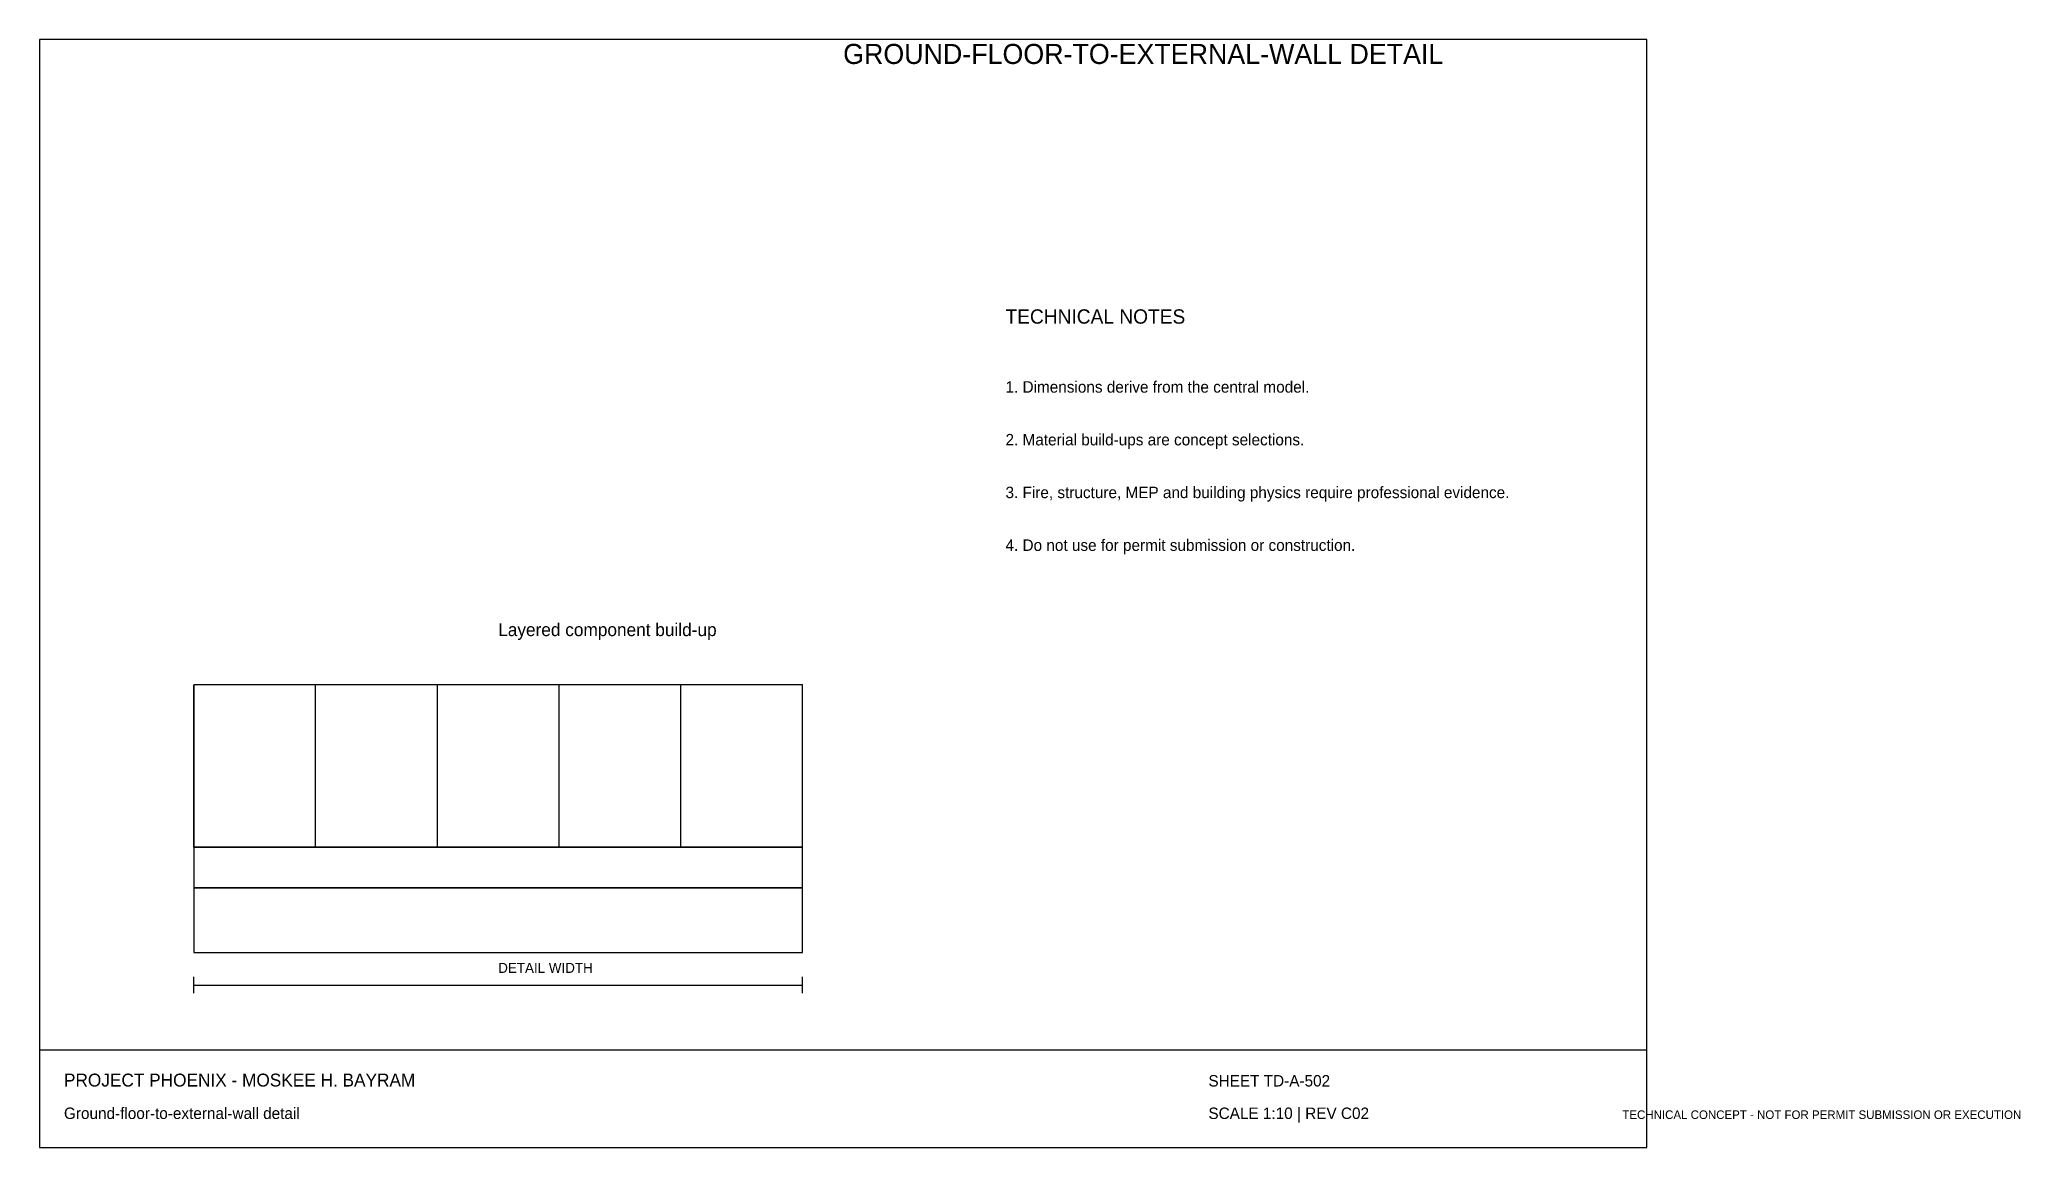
# Model space of a CAD drawing. Extents: x 12 to 500, y 12 to 285.
import ezdxf

# ---------------------------------------------------------------- set-up
doc = ezdxf.new("R2010")
doc.units = 0

msp = doc.modelspace()

# ---------------------------------------------------------------- linework, layer by layer
at = {"layer": 'PHOENIX'}
for p, q in [((408, 285), (12, 285)), ((12, 285), (12, 12)), ((408, 12), (408, 285)), ((200, 126), (50, 126)), ((50, 126), (50, 86)), ((50, 86), (50, 126)), ((80, 86), (80, 126)), ((110, 86), (110, 126)), ((140, 86), (140, 126)), ((170, 86), (170, 126)), ((200, 86), (200, 126)), ((200, 86), (50, 86)), ((50, 86), (50, 76)), ((50, 86), (200, 86)), ((200, 76), (200, 86)), ((200, 76), (50, 76)), ((50, 76), (50, 60)), ((50, 76), (200, 76)), ((200, 60), (200, 76)), ((50, 60), (200, 60)), ((50, 50), (50, 54)), ((200, 50), (200, 54)), ((50, 52), (200, 52)), ((408, 36), (12, 36)), ((12, 36), (12, 12)), ((408, 12), (408, 36)), ((12, 12), (408, 12)), ((12, 12), (408, 12))]:
    msp.add_line(p, q, dxfattribs=at)

# ---------------------------------------------------------------- texts
at = {"layer": 'PHOENIX-TEXT'}
for s, height, p in [('GROUND-FLOOR-TO-EXTERNAL-WALL DETAIL', 4.939, (210, 279)), ('TECHNICAL NOTES', 3.528, (250, 215)), ('1. Dimensions derive from the central model.', 2.822, (250, 198)), ('2. Material build-ups are concept selections.', 2.822, (250, 185)), ('3. Fire, structure, MEP and building physics require professional evidence.', 2.822, (250, 172)), ('4. Do not use for permit submission or construction.', 2.822, (250, 159)), ('Layered component build-up', 3.175, (125, 138)), ('DETAIL WIDTH', 2.469, (125, 55)), ('PROJECT PHOENIX - MOSKEE H. BAYRAM', 3.175, (18, 27)), ('SHEET TD-A-502', 2.822, (300, 27)), ('Ground-floor-to-external-wall detail', 2.822, (18, 19)), ('SCALE 1:10 | REV C02', 2.822, (300, 19)), ('TECHNICAL CONCEPT - NOT FOR PERMIT SUBMISSION OR EXECUTION', 2.117, (402, 19))]:
    msp.add_text(s, height=height, dxfattribs=at).set_placement(p)

doc.saveas('drawing.dxf')
